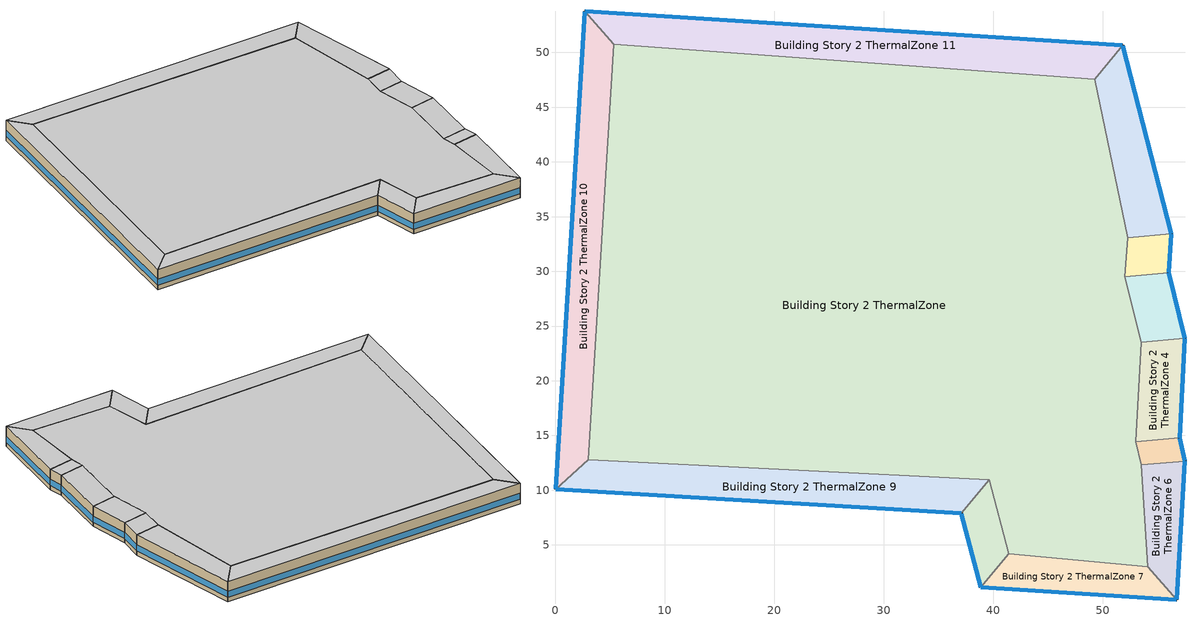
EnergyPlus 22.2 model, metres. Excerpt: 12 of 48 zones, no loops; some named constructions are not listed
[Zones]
Building Story 2 ThermalZone
 floor adiabatic (Typical Interior Ceiling): 49.28,47.56 52.29,33.07 52.03,29.52 53.54,23.5 53.04,14.41 53.54,12.31 54.12,2.99 41.4,4.2 39.64,10.97 2.99,12.76 5.33,50.75 z3.6
 wall adiabatic (Typical Interior Wall): 52.29,33.07 49.28,47.56 5.33,50.75 2.99,12.76 39.64,10.97 41.4,4.2 54.12,2.99 53.54,12.31 53.04,14.41 53.54,23.5 52.03,29.52 52.29,33.07 z3.6:7.2
 ceiling adiabatic (Typical Interior Floor): 5.33,50.75 2.99,12.76 39.64,10.97 41.4,4.2 54.12,2.99 53.54,12.31 53.04,14.41 53.54,23.5 52.03,29.52 52.29,33.07 49.28,47.56 z7.2
Building Story 2 ThermalZone 1
 floor adiabatic (Typical Interior Ceiling): 51.83,50.64 56.27,33.43 52.29,33.07 49.28,47.56 z3.6
 wall outside (Typical Insulated Steel Framed Exterior Wall R-12.99): 56.27,33.43 51.83,50.64 z3.6:7.2
 wall adiabatic (Typical Interior Wall): 51.83,50.64 49.28,47.56 52.29,33.07 56.27,33.43 z3.6:7.2
 window (U 0.55 SHGC 0.25): 56.26,33.45 51.84,50.62 z4.36:5.45
 ceiling adiabatic (Typical Interior Floor): 49.28,47.56 52.29,33.07 56.27,33.43 51.83,50.64 z7.2
Building Story 2 ThermalZone 10
 floor adiabatic (Typical Interior Floor): 0,10.11 2.68,53.75 5.33,50.75 2.99,12.76 z3.6
 wall outside (Typical Insulated Steel Framed Exterior Wall R-12.99): 2.68,53.75 0,10.11 z3.6:7.2
 wall adiabatic (Typical Interior Wall): 0,10.11 2.99,12.76 5.33,50.75 2.68,53.75 z3.6:7.2
 window (U 0.55 SHGC 0.25): 2.68,53.73 0,10.13 z4.36:5.44
 ceiling adiabatic (Typical Interior Ceiling): 2.99,12.76 5.33,50.75 2.68,53.75 0,10.11 z7.2
Building Story 2 ThermalZone 11
 floor adiabatic (Typical Interior Floor): 2.68,53.75 51.83,50.64 49.28,47.56 5.33,50.75 z3.6
 wall outside (Typical Insulated Steel Framed Exterior Wall R-12.99): 51.83,50.64 2.68,53.75 z3.6:7.2
 wall adiabatic (Typical Interior Wall): 2.68,53.75 5.33,50.75 49.28,47.56 51.83,50.64 z3.6:7.2
 window (U 0.55 SHGC 0.25): 51.81,50.65 2.7,53.75 z4.36:5.44
 ceiling adiabatic (Typical Interior Ceiling): 5.33,50.75 49.28,47.56 51.83,50.64 2.68,53.75 z7.2
Building Story 2 ThermalZone 2
 floor adiabatic (Typical Interior Ceiling): 56.27,33.43 56.02,29.88 52.03,29.52 52.29,33.07 z3.6
 wall outside (Typical Insulated Steel Framed Exterior Wall R-12.99): 56.02,29.88 56.27,33.43 z3.6:7.2
 wall adiabatic (Typical Interior Wall): 56.27,33.43 52.29,33.07 52.03,29.52 56.02,29.88 z3.6:7.2
 window (U 0.55 SHGC 0.25): 56.02,29.9 56.27,33.4 z4.36:5.46
 ceiling adiabatic (Typical Interior Ceiling): 52.29,33.07 52.03,29.52 56.02,29.88 56.27,33.43 z7.2
Building Story 2 ThermalZone 3
 floor adiabatic (Typical Interior Floor): 56.02,29.88 57.53,23.88 53.54,23.5 52.03,29.52 z3.6
 wall outside (Typical Insulated Steel Framed Exterior Wall R-12.99): 57.53,23.88 56.02,29.88 z3.6:7.2
 wall adiabatic (Typical Interior Wall): 56.02,29.88 52.03,29.52 53.54,23.5 57.53,23.88 z3.6:7.2
 window (U 0.55 SHGC 0.25): 57.52,23.9 56.03,29.85 z4.36:5.45
 ceiling adiabatic (Typical Interior Ceiling): 52.03,29.52 53.54,23.5 57.53,23.88 56.02,29.88 z7.2
Building Story 2 ThermalZone 4
 floor adiabatic (Typical Interior Floor): 57.53,23.88 57.02,14.77 53.04,14.41 53.54,23.5 z3.6
 wall outside (Typical Insulated Steel Framed Exterior Wall R-12.99): 57.02,14.77 57.53,23.88 z3.6:7.2
 wall adiabatic (Typical Interior Wall): 57.53,23.88 53.54,23.5 53.04,14.41 57.02,14.77 z3.6:7.2
 window (U 0.55 SHGC 0.25): 57.03,14.8 57.52,23.85 z4.36:5.45
 ceiling adiabatic (Typical Interior Ceiling): 53.54,23.5 53.04,14.41 57.02,14.77 57.53,23.88 z7.2
Building Story 2 ThermalZone 5
 floor adiabatic (Typical Interior Floor): 57.02,14.77 57.53,12.66 53.54,12.31 53.04,14.41 z3.6
 wall outside (Typical Insulated Steel Framed Exterior Wall R-12.99): 57.53,12.66 57.02,14.77 z3.6:7.2
 wall adiabatic (Typical Interior Wall): 57.02,14.77 53.04,14.41 53.54,12.31 57.53,12.66 z3.6:7.2
 window (U 0.55 SHGC 0.25): 57.52,12.69 57.03,14.75 z4.36:5.47
 ceiling adiabatic (Typical Interior Ceiling): 53.04,14.41 53.54,12.31 57.53,12.66 57.02,14.77 z7.2
Building Story 2 ThermalZone 6
 floor adiabatic (Typical Interior Floor): 57.53,12.66 56.77,0 54.12,2.99 53.54,12.31 z3.6
 wall outside (Typical Insulated Steel Framed Exterior Wall R-12.99): 56.77,0 57.53,12.66 z3.6:7.2
 wall adiabatic (Typical Interior Wall): 57.53,12.66 53.54,12.31 54.12,2.99 56.77,0 z3.6:7.2
 window (U 0.55 SHGC 0.25): 56.77,0.03 57.52,12.64 z4.36:5.45
 ceiling adiabatic (Typical Interior Ceiling): 53.54,12.31 54.12,2.99 56.77,0 57.53,12.66 z7.2
Building Story 2 ThermalZone 7
 floor adiabatic (Typical Interior Floor): 56.77,0 38.85,1.11 41.4,4.2 54.12,2.99 z3.6
 wall outside (Typical Insulated Steel Framed Exterior Wall R-12.99): 38.85,1.11 56.77,0 z3.6:7.2
 wall adiabatic (Typical Interior Wall): 56.77,0 54.12,2.99 41.4,4.2 38.85,1.11 z3.6:7.2
 window (U 0.55 SHGC 0.25): 38.88,1.11 56.75,0 z4.36:5.45
 ceiling adiabatic (Typical Interior Ceiling): 54.12,2.99 41.4,4.2 38.85,1.11 56.77,0 z7.2
Building Story 2 ThermalZone 8
 floor adiabatic (Typical Interior Floor): 38.85,1.11 37.09,7.89 39.64,10.97 41.4,4.2 z3.6
 wall outside (Typical Insulated Steel Framed Exterior Wall R-12.99): 37.09,7.89 38.85,1.11 z3.6:7.2
 wall adiabatic (Typical Interior Wall): 38.85,1.11 41.4,4.2 39.64,10.97 37.09,7.89 z3.6:7.2
 window (U 0.55 SHGC 0.25): 37.1,7.86 38.85,1.14 z4.36:5.45
 ceiling adiabatic (Typical Interior Ceiling): 41.4,4.2 39.64,10.97 37.09,7.89 38.85,1.11 z7.2
Building Story 2 ThermalZone 9
 floor adiabatic (Typical Interior Floor): 37.09,7.89 0,10.11 2.99,12.76 39.64,10.97 z3.6
 wall outside (Typical Insulated Steel Framed Exterior Wall R-12.99): 0,10.11 37.09,7.89 z3.6:7.2
 wall adiabatic (Typical Interior Wall): 37.09,7.89 39.64,10.97 2.99,12.76 0,10.11 z3.6:7.2
 window (U 0.55 SHGC 0.25): 0.03,10.1 37.07,7.89 z4.36:5.44
 ceiling adiabatic (Typical Interior Ceiling): 39.64,10.97 2.99,12.76 0,10.11 37.09,7.89 z7.2
[Schedule:Day:Interval]
75 space(s) Occ Sch Thursday 14; 75 space(s) Occ Sch Friday 14; 75 space(s) Occ Sch Default 2; 75 space(s) Occ Sch Tuesday 14; 75 space(s) Occ Sch Wednesday 14; 75 space(s) Occ Sch Tuesday 13; 75 space(s) Occ Sch Wednesday 13; 75 space(s) Occ Sch Thursday 13; 75 space(s) Occ Sch Friday 13; 75 space(s) Occ Sch Monday 12; 75 space(s) Occ Sch Tuesday 11; 75 space(s) Occ Sch Wednesday 11; 75 space(s) Occ Sch Thursday 11; 75 space(s) Occ Sch Friday 11; 75 space(s) Occ Sch Monday 10; 75 space(s) Occ Sch Wednesday 10; 75 space(s) Occ Sch Thursday 10; 75 space(s) Occ Sch Friday 10; 75 space(s) Occ Sch Monday 9; 75 space(s) Occ Sch Tuesday 10: No, 05:00, 0, 07:00, 1, 08:00, 1, 09:00, 1, 11:00, 0, 13:00, 1, 14:00, 0, 15:00, 1, 16:00, 1, 17:00, 1, 18:00, 1, 19:00, 0, 20:00, 1, 21:00, 1, 22:00, 1, 24:00, 0
75 space(s) Occ Sch Saturday 2: No, 05:00, 0, 06:00, 1, 07:00, 0, 08:00, 1, 11:00, 0, 12:00, 1, 16:00, 0, 17:00, 1, 18:00, 0, 19:00, 1, 24:00, 0
75 space(s) Occ Sch Sunday 2: No, 05:00, 0, 06:00, 1, 17:00, 0, 18:00, 1, 24:00, 0
75 space(s) Occ Sch Wednesday 12; 75 space(s) Occ Sch Thursday 12; 75 space(s) Occ Sch Friday 12; 75 space(s) Occ Sch Monday 11; 75 space(s) Occ Sch Tuesday 12: No, 05:00, 0, 07:00, 1, 08:00, 1, 09:00, 1, 11:00, 0, 13:00, 1, 16:00, 0, 17:00, 1, 18:00, 1, 19:00, 1, 20:00, 0, 21:00, 1, 22:00, 1, 24:00, 0
75 space(s) Occ Sch Summer Design Day 2; 75 space(s) Occ Sch Winter Design Day 2; DataCenter_EQUIP_SCH Wknd|Wkdy|Hol Day 3; DataCenter_EQUIP_SCH Wknd|Wkdy|Hol Day 7; DataCenter_EQUIP_SCH Wknd|Wkdy|Hol Day 11; DataCenter_EQUIP_SCH Summer Design Day: No, 24:00, 1
DataCenter_EQUIP_SCH Wknd|Wkdy|Hol Day; DataCenter_EQUIP_SCH Wknd|Wkdy|Hol Day 4; DataCenter_EQUIP_SCH Wknd|Wkdy|Hol Day 8; DataCenter_EQUIP_SCH Winter Design Day 11: No, 24:00, 0.25
DataCenter_EQUIP_SCH Wknd|Wkdy|Hol Day 1; DataCenter_EQUIP_SCH Wknd|Wkdy|Hol Day 5; DataCenter_EQUIP_SCH Wknd|Wkdy|Hol Day 9: No, 24:00, 0.5
DataCenter_EQUIP_SCH Wknd|Wkdy|Hol Day 2; DataCenter_EQUIP_SCH Wknd|Wkdy|Hol Day 6; DataCenter_EQUIP_SCH Wknd|Wkdy|Hol Day 10: No, 24:00, 0.75
Schedule Day 3: No, 24:00, 0
SchoolSecondary KITCHEN_ELEC_EQUIP_SCH Wkdy Day; SchoolSecondary KITCHEN_ELEC_EQUIP_SCH Wkdy Day 1; SchoolSecondary KITCHEN_ELEC_EQUIP_SCH Wkdy Day 2; SchoolSecondary KITCHEN_ELEC_EQUIP_SCH Summer Design Day: No, 08:00, 0.1, 10:00, 0.15, 13:00, 0.25, 15:00, 0.15, 24:00, 0.1
SchoolSecondary KITCHEN_ELEC_EQUIP_SCH Wknd Day; SchoolSecondary KITCHEN_ELEC_EQUIP_SCH Wknd Day 1; SchoolSecondary KITCHEN_ELEC_EQUIP_SCH Default; SchoolSecondary KITCHEN_ELEC_EQUIP_SCH Winter Design Day: No, 24:00, 0.1
SchoolSecondary KITCHEN_GAS_EQUIP_SCH Wkdy|SmrDsn Day; SchoolSecondary KITCHEN_GAS_EQUIP_SCH Wkdy|SmrDsn Day 1; SchoolSecondary KITCHEN_GAS_EQUIP_SCH Wkdy|SmrDsn Day 2; SchoolSecondary KITCHEN_GAS_EQUIP_SCH Summer Design Day: No, 08:00, 0.02, 10:00, 0.15, 13:00, 0.2, 15:00, 0.1, 24:00, 0.02
SchoolSecondary KITCHEN_GAS_EQUIP_SCH Wknd Day; SchoolSecondary KITCHEN_GAS_EQUIP_SCH Wknd Day 1; SchoolSecondary KITCHEN_GAS_EQUIP_SCH Default; SchoolSecondary KITCHEN_GAS_EQUIP_SCH Winter Design Day: No, 24:00, 0.02
[Schedule:Week:Daily]
Elevator Schedule 2 Week Rule - Jan1-Jan3: 75 space(s) Occ Sch Thursday 14, 75 space(s) Occ Sch Thursday 14, 75 space(s) Occ Sch Thursday 14, 75 space(s) Occ Sch Thursday 14, 75 space(s) Occ Sch Thursday 14, 75 space(s) Occ Sch Friday 14, 75 space(s) Occ Sch Saturday 2, 75 space(s) Occ Sch Default 2, 75 space(s) Occ Sch Summer Design Day 2, 75 space(s) Occ Sch Winter Design Day 2, 75 space(s) Occ Sch Default 2, 75 space(s) Occ Sch Default 2
Elevator Schedule 2 Week Rule - Jan4-Jun13: 75 space(s) Occ Sch Sunday 2, 75 space(s) Occ Sch Default 2, 75 space(s) Occ Sch Tuesday 14, 75 space(s) Occ Sch Wednesday 14, 75 space(s) Occ Sch Thursday 14, 75 space(s) Occ Sch Friday 14, 75 space(s) Occ Sch Saturday 2, 75 space(s) Occ Sch Default 2, 75 space(s) Occ Sch Summer Design Day 2, 75 space(s) Occ Sch Winter Design Day 2, 75 space(s) Occ Sch Default 2, 75 space(s) Occ Sch Default 2
Elevator Schedule 2 Week Rule - Jun14-Jun20: 75 space(s) Occ Sch Sunday 2, 75 space(s) Occ Sch Default 2, 75 space(s) Occ Sch Tuesday 13, 75 space(s) Occ Sch Wednesday 13, 75 space(s) Occ Sch Thursday 13, 75 space(s) Occ Sch Friday 13, 75 space(s) Occ Sch Saturday 2, 75 space(s) Occ Sch Default 2, 75 space(s) Occ Sch Summer Design Day 2, 75 space(s) Occ Sch Winter Design Day 2, 75 space(s) Occ Sch Default 2, 75 space(s) Occ Sch Default 2
Elevator Schedule 2 Week Rule - Jun21-Jun27: 75 space(s) Occ Sch Sunday 2, 75 space(s) Occ Sch Monday 12, 75 space(s) Occ Sch Tuesday 13, 75 space(s) Occ Sch Wednesday 13, 75 space(s) Occ Sch Thursday 13, 75 space(s) Occ Sch Friday 13, 75 space(s) Occ Sch Saturday 2, 75 space(s) Occ Sch Default 2, 75 space(s) Occ Sch Summer Design Day 2, 75 space(s) Occ Sch Winter Design Day 2, 75 space(s) Occ Sch Default 2, 75 space(s) Occ Sch Default 2
Elevator Schedule 2 Week Rule - Jun28-Jul4: 75 space(s) Occ Sch Sunday 2, 75 space(s) Occ Sch Monday 12, 75 space(s) Occ Sch Tuesday 13, 75 space(s) Occ Sch Wednesday 12, 75 space(s) Occ Sch Thursday 12, 75 space(s) Occ Sch Friday 12, 75 space(s) Occ Sch Saturday 2, 75 space(s) Occ Sch Default 2, 75 space(s) Occ Sch Summer Design Day 2, 75 space(s) Occ Sch Winter Design Day 2, 75 space(s) Occ Sch Default 2, 75 space(s) Occ Sch Default 2
Elevator Schedule 2 Week Rule - Jul5-Aug29: 75 space(s) Occ Sch Sunday 2, 75 space(s) Occ Sch Monday 11, 75 space(s) Occ Sch Tuesday 12, 75 space(s) Occ Sch Wednesday 12, 75 space(s) Occ Sch Thursday 12, 75 space(s) Occ Sch Friday 12, 75 space(s) Occ Sch Saturday 2, 75 space(s) Occ Sch Default 2, 75 space(s) Occ Sch Summer Design Day 2, 75 space(s) Occ Sch Winter Design Day 2, 75 space(s) Occ Sch Default 2, 75 space(s) Occ Sch Default 2
Elevator Schedule 2 Week Rule - Aug30-Sep5: 75 space(s) Occ Sch Sunday 2, 75 space(s) Occ Sch Monday 11, 75 space(s) Occ Sch Tuesday 11, 75 space(s) Occ Sch Wednesday 11, 75 space(s) Occ Sch Thursday 11, 75 space(s) Occ Sch Friday 11, 75 space(s) Occ Sch Saturday 2, 75 space(s) Occ Sch Default 2, 75 space(s) Occ Sch Summer Design Day 2, 75 space(s) Occ Sch Winter Design Day 2, 75 space(s) Occ Sch Default 2, 75 space(s) Occ Sch Default 2
Elevator Schedule 2 Week Rule - Sep6-Sep12: 75 space(s) Occ Sch Sunday 2, 75 space(s) Occ Sch Monday 10, 75 space(s) Occ Sch Tuesday 11, 75 space(s) Occ Sch Wednesday 11, 75 space(s) Occ Sch Thursday 11, 75 space(s) Occ Sch Friday 11, 75 space(s) Occ Sch Saturday 2, 75 space(s) Occ Sch Default 2, 75 space(s) Occ Sch Summer Design Day 2, 75 space(s) Occ Sch Winter Design Day 2, 75 space(s) Occ Sch Default 2, 75 space(s) Occ Sch Default 2
Elevator Schedule 2 Week Rule - Sep13-Sep19: 75 space(s) Occ Sch Sunday 2, 75 space(s) Occ Sch Monday 10, 75 space(s) Occ Sch Tuesday 11, 75 space(s) Occ Sch Wednesday 10, 75 space(s) Occ Sch Thursday 10, 75 space(s) Occ Sch Friday 10, 75 space(s) Occ Sch Saturday 2, 75 space(s) Occ Sch Default 2, 75 space(s) Occ Sch Summer Design Day 2, 75 space(s) Occ Sch Winter Design Day 2, 75 space(s) Occ Sch Default 2, 75 space(s) Occ Sch Default 2
Elevator Schedule 2 Week Rule - Sep20-Dec31: 75 space(s) Occ Sch Sunday 2, 75 space(s) Occ Sch Monday 9, 75 space(s) Occ Sch Tuesday 10, 75 space(s) Occ Sch Wednesday 10, 75 space(s) Occ Sch Thursday 10, 75 space(s) Occ Sch Friday 10, 75 space(s) Occ Sch Saturday 2, 75 space(s) Occ Sch Default 2, 75 space(s) Occ Sch Summer Design Day 2, 75 space(s) Occ Sch Winter Design Day 2, 75 space(s) Occ Sch Default 2, 75 space(s) Occ Sch Default 2
DataCenter_EQUIP_SCH Week Rule - Jan1-Jan31: DataCenter_EQUIP_SCH Wknd|Wkdy|Hol Day, DataCenter_EQUIP_SCH Wknd|Wkdy|Hol Day, DataCenter_EQUIP_SCH Wknd|Wkdy|Hol Day, DataCenter_EQUIP_SCH Wknd|Wkdy|Hol Day, DataCenter_EQUIP_SCH Wknd|Wkdy|Hol Day, DataCenter_EQUIP_SCH Wknd|Wkdy|Hol Day, DataCenter_EQUIP_SCH Wknd|Wkdy|Hol Day, Schedule Day 3, DataCenter_EQUIP_SCH Summer Design Day, DataCenter_EQUIP_SCH Winter Design Day 11, Schedule Day 3, Schedule Day 3
DataCenter_EQUIP_SCH Week Rule - Feb1-Feb28: DataCenter_EQUIP_SCH Wknd|Wkdy|Hol Day 1, DataCenter_EQUIP_SCH Wknd|Wkdy|Hol Day 1, DataCenter_EQUIP_SCH Wknd|Wkdy|Hol Day 1, DataCenter_EQUIP_SCH Wknd|Wkdy|Hol Day 1, DataCenter_EQUIP_SCH Wknd|Wkdy|Hol Day 1, DataCenter_EQUIP_SCH Wknd|Wkdy|Hol Day 1, DataCenter_EQUIP_SCH Wknd|Wkdy|Hol Day 1, Schedule Day 3, DataCenter_EQUIP_SCH Summer Design Day, DataCenter_EQUIP_SCH Winter Design Day 11, Schedule Day 3, Schedule Day 3
DataCenter_EQUIP_SCH Week Rule - Mar1-Mar28: DataCenter_EQUIP_SCH Wknd|Wkdy|Hol Day 2, DataCenter_EQUIP_SCH Wknd|Wkdy|Hol Day 2, DataCenter_EQUIP_SCH Wknd|Wkdy|Hol Day 2, DataCenter_EQUIP_SCH Wknd|Wkdy|Hol Day 2, DataCenter_EQUIP_SCH Wknd|Wkdy|Hol Day 2, DataCenter_EQUIP_SCH Wknd|Wkdy|Hol Day 2, DataCenter_EQUIP_SCH Wknd|Wkdy|Hol Day 2, Schedule Day 3, DataCenter_EQUIP_SCH Summer Design Day, DataCenter_EQUIP_SCH Winter Design Day 11, Schedule Day 3, Schedule Day 3
DataCenter_EQUIP_SCH Week Rule - Mar29-Apr4: DataCenter_EQUIP_SCH Wknd|Wkdy|Hol Day 2, DataCenter_EQUIP_SCH Wknd|Wkdy|Hol Day 2, DataCenter_EQUIP_SCH Wknd|Wkdy|Hol Day 2, DataCenter_EQUIP_SCH Wknd|Wkdy|Hol Day 3, DataCenter_EQUIP_SCH Wknd|Wkdy|Hol Day 3, DataCenter_EQUIP_SCH Wknd|Wkdy|Hol Day 3, DataCenter_EQUIP_SCH Wknd|Wkdy|Hol Day 3, Schedule Day 3, DataCenter_EQUIP_SCH Summer Design Day, DataCenter_EQUIP_SCH Winter Design Day 11, Schedule Day 3, Schedule Day 3
DataCenter_EQUIP_SCH Week Rule - Apr5-Apr25: DataCenter_EQUIP_SCH Wknd|Wkdy|Hol Day 3, DataCenter_EQUIP_SCH Wknd|Wkdy|Hol Day 3, DataCenter_EQUIP_SCH Wknd|Wkdy|Hol Day 3, DataCenter_EQUIP_SCH Wknd|Wkdy|Hol Day 3, DataCenter_EQUIP_SCH Wknd|Wkdy|Hol Day 3, DataCenter_EQUIP_SCH Wknd|Wkdy|Hol Day 3, DataCenter_EQUIP_SCH Wknd|Wkdy|Hol Day 3, Schedule Day 3, DataCenter_EQUIP_SCH Summer Design Day, DataCenter_EQUIP_SCH Winter Design Day 11, Schedule Day 3, Schedule Day 3
DataCenter_EQUIP_SCH Week Rule - Apr26-May2: DataCenter_EQUIP_SCH Wknd|Wkdy|Hol Day 3, DataCenter_EQUIP_SCH Wknd|Wkdy|Hol Day 3, DataCenter_EQUIP_SCH Wknd|Wkdy|Hol Day 3, DataCenter_EQUIP_SCH Wknd|Wkdy|Hol Day 3, DataCenter_EQUIP_SCH Wknd|Wkdy|Hol Day 3, DataCenter_EQUIP_SCH Wknd|Wkdy|Hol Day 4, DataCenter_EQUIP_SCH Wknd|Wkdy|Hol Day 4, Schedule Day 3, DataCenter_EQUIP_SCH Summer Design Day, DataCenter_EQUIP_SCH Winter Design Day 11, Schedule Day 3, Schedule Day 3
DataCenter_EQUIP_SCH Week Rule - May3-May30: DataCenter_EQUIP_SCH Wknd|Wkdy|Hol Day 4, DataCenter_EQUIP_SCH Wknd|Wkdy|Hol Day 4, DataCenter_EQUIP_SCH Wknd|Wkdy|Hol Day 4, DataCenter_EQUIP_SCH Wknd|Wkdy|Hol Day 4, DataCenter_EQUIP_SCH Wknd|Wkdy|Hol Day 4, DataCenter_EQUIP_SCH Wknd|Wkdy|Hol Day 4, DataCenter_EQUIP_SCH Wknd|Wkdy|Hol Day 4, Schedule Day 3, DataCenter_EQUIP_SCH Summer Design Day, DataCenter_EQUIP_SCH Winter Design Day 11, Schedule Day 3, Schedule Day 3
DataCenter_EQUIP_SCH Week Rule - May31-Jun6: DataCenter_EQUIP_SCH Wknd|Wkdy|Hol Day 4, DataCenter_EQUIP_SCH Wknd|Wkdy|Hol Day 5, DataCenter_EQUIP_SCH Wknd|Wkdy|Hol Day 5, DataCenter_EQUIP_SCH Wknd|Wkdy|Hol Day 5, DataCenter_EQUIP_SCH Wknd|Wkdy|Hol Day 5, DataCenter_EQUIP_SCH Wknd|Wkdy|Hol Day 5, DataCenter_EQUIP_SCH Wknd|Wkdy|Hol Day 5, Schedule Day 3, DataCenter_EQUIP_SCH Summer Design Day, DataCenter_EQUIP_SCH Winter Design Day 11, Schedule Day 3, Schedule Day 3
DataCenter_EQUIP_SCH Week Rule - Jun7-Jun27: DataCenter_EQUIP_SCH Wknd|Wkdy|Hol Day 5, DataCenter_EQUIP_SCH Wknd|Wkdy|Hol Day 5, DataCenter_EQUIP_SCH Wknd|Wkdy|Hol Day 5, DataCenter_EQUIP_SCH Wknd|Wkdy|Hol Day 5, DataCenter_EQUIP_SCH Wknd|Wkdy|Hol Day 5, DataCenter_EQUIP_SCH Wknd|Wkdy|Hol Day 5, DataCenter_EQUIP_SCH Wknd|Wkdy|Hol Day 5, Schedule Day 3, DataCenter_EQUIP_SCH Summer Design Day, DataCenter_EQUIP_SCH Winter Design Day 11, Schedule Day 3, Schedule Day 3
DataCenter_EQUIP_SCH Week Rule - Jun28-Jul4: DataCenter_EQUIP_SCH Wknd|Wkdy|Hol Day 5, DataCenter_EQUIP_SCH Wknd|Wkdy|Hol Day 5, DataCenter_EQUIP_SCH Wknd|Wkdy|Hol Day 5, DataCenter_EQUIP_SCH Wknd|Wkdy|Hol Day 6, DataCenter_EQUIP_SCH Wknd|Wkdy|Hol Day 6, DataCenter_EQUIP_SCH Wknd|Wkdy|Hol Day 6, DataCenter_EQUIP_SCH Wknd|Wkdy|Hol Day 6, Schedule Day 3, DataCenter_EQUIP_SCH Summer Design Day, DataCenter_EQUIP_SCH Winter Design Day 11, Schedule Day 3, Schedule Day 3
DataCenter_EQUIP_SCH Week Rule - Jul5-Jul25: DataCenter_EQUIP_SCH Wknd|Wkdy|Hol Day 6, DataCenter_EQUIP_SCH Wknd|Wkdy|Hol Day 6, DataCenter_EQUIP_SCH Wknd|Wkdy|Hol Day 6, DataCenter_EQUIP_SCH Wknd|Wkdy|Hol Day 6, DataCenter_EQUIP_SCH Wknd|Wkdy|Hol Day 6, DataCenter_EQUIP_SCH Wknd|Wkdy|Hol Day 6, DataCenter_EQUIP_SCH Wknd|Wkdy|Hol Day 6, Schedule Day 3, DataCenter_EQUIP_SCH Summer Design Day, DataCenter_EQUIP_SCH Winter Design Day 11, Schedule Day 3, Schedule Day 3
DataCenter_EQUIP_SCH Week Rule - Jul26-Aug1: DataCenter_EQUIP_SCH Wknd|Wkdy|Hol Day 6, DataCenter_EQUIP_SCH Wknd|Wkdy|Hol Day 6, DataCenter_EQUIP_SCH Wknd|Wkdy|Hol Day 6, DataCenter_EQUIP_SCH Wknd|Wkdy|Hol Day 6, DataCenter_EQUIP_SCH Wknd|Wkdy|Hol Day 6, DataCenter_EQUIP_SCH Wknd|Wkdy|Hol Day 6, DataCenter_EQUIP_SCH Wknd|Wkdy|Hol Day 7, Schedule Day 3, DataCenter_EQUIP_SCH Summer Design Day, DataCenter_EQUIP_SCH Winter Design Day 11, Schedule Day 3, Schedule Day 3
DataCenter_EQUIP_SCH Week Rule - Aug2-Aug29: DataCenter_EQUIP_SCH Wknd|Wkdy|Hol Day 7, DataCenter_EQUIP_SCH Wknd|Wkdy|Hol Day 7, DataCenter_EQUIP_SCH Wknd|Wkdy|Hol Day 7, DataCenter_EQUIP_SCH Wknd|Wkdy|Hol Day 7, DataCenter_EQUIP_SCH Wknd|Wkdy|Hol Day 7, DataCenter_EQUIP_SCH Wknd|Wkdy|Hol Day 7, DataCenter_EQUIP_SCH Wknd|Wkdy|Hol Day 7, Schedule Day 3, DataCenter_EQUIP_SCH Summer Design Day, DataCenter_EQUIP_SCH Winter Design Day 11, Schedule Day 3, Schedule Day 3
DataCenter_EQUIP_SCH Week Rule - Aug30-Sep5: DataCenter_EQUIP_SCH Wknd|Wkdy|Hol Day 7, DataCenter_EQUIP_SCH Wknd|Wkdy|Hol Day 7, DataCenter_EQUIP_SCH Wknd|Wkdy|Hol Day 8, DataCenter_EQUIP_SCH Wknd|Wkdy|Hol Day 8, DataCenter_EQUIP_SCH Wknd|Wkdy|Hol Day 8, DataCenter_EQUIP_SCH Wknd|Wkdy|Hol Day 8, DataCenter_EQUIP_SCH Wknd|Wkdy|Hol Day 8, Schedule Day 3, DataCenter_EQUIP_SCH Summer Design Day, DataCenter_EQUIP_SCH Winter Design Day 11, Schedule Day 3, Schedule Day 3
DataCenter_EQUIP_SCH Week Rule - Sep6-Sep26: DataCenter_EQUIP_SCH Wknd|Wkdy|Hol Day 8, DataCenter_EQUIP_SCH Wknd|Wkdy|Hol Day 8, DataCenter_EQUIP_SCH Wknd|Wkdy|Hol Day 8, DataCenter_EQUIP_SCH Wknd|Wkdy|Hol Day 8, DataCenter_EQUIP_SCH Wknd|Wkdy|Hol Day 8, DataCenter_EQUIP_SCH Wknd|Wkdy|Hol Day 8, DataCenter_EQUIP_SCH Wknd|Wkdy|Hol Day 8, Schedule Day 3, DataCenter_EQUIP_SCH Summer Design Day, DataCenter_EQUIP_SCH Winter Design Day 11, Schedule Day 3, Schedule Day 3
DataCenter_EQUIP_SCH Week Rule - Sep27-Oct3: DataCenter_EQUIP_SCH Wknd|Wkdy|Hol Day 8, DataCenter_EQUIP_SCH Wknd|Wkdy|Hol Day 8, DataCenter_EQUIP_SCH Wknd|Wkdy|Hol Day 8, DataCenter_EQUIP_SCH Wknd|Wkdy|Hol Day 8, DataCenter_EQUIP_SCH Wknd|Wkdy|Hol Day 9, DataCenter_EQUIP_SCH Wknd|Wkdy|Hol Day 9, DataCenter_EQUIP_SCH Wknd|Wkdy|Hol Day 9, Schedule Day 3, DataCenter_EQUIP_SCH Summer Design Day, DataCenter_EQUIP_SCH Winter Design Day 11, Schedule Day 3, Schedule Day 3
DataCenter_EQUIP_SCH Week Rule - Oct4-Oct31: DataCenter_EQUIP_SCH Wknd|Wkdy|Hol Day 9, DataCenter_EQUIP_SCH Wknd|Wkdy|Hol Day 9, DataCenter_EQUIP_SCH Wknd|Wkdy|Hol Day 9, DataCenter_EQUIP_SCH Wknd|Wkdy|Hol Day 9, DataCenter_EQUIP_SCH Wknd|Wkdy|Hol Day 9, DataCenter_EQUIP_SCH Wknd|Wkdy|Hol Day 9, DataCenter_EQUIP_SCH Wknd|Wkdy|Hol Day 9, Schedule Day 3, DataCenter_EQUIP_SCH Summer Design Day, DataCenter_EQUIP_SCH Winter Design Day 11, Schedule Day 3, Schedule Day 3
DataCenter_EQUIP_SCH Week Rule - Nov1-Nov28: DataCenter_EQUIP_SCH Wknd|Wkdy|Hol Day 10, DataCenter_EQUIP_SCH Wknd|Wkdy|Hol Day 10, DataCenter_EQUIP_SCH Wknd|Wkdy|Hol Day 10, DataCenter_EQUIP_SCH Wknd|Wkdy|Hol Day 10, DataCenter_EQUIP_SCH Wknd|Wkdy|Hol Day 10, DataCenter_EQUIP_SCH Wknd|Wkdy|Hol Day 10, DataCenter_EQUIP_SCH Wknd|Wkdy|Hol Day 10, Schedule Day 3, DataCenter_EQUIP_SCH Summer Design Day, DataCenter_EQUIP_SCH Winter Design Day 11, Schedule Day 3, Schedule Day 3
DataCenter_EQUIP_SCH Week Rule - Nov29-Dec5: DataCenter_EQUIP_SCH Wknd|Wkdy|Hol Day 10, DataCenter_EQUIP_SCH Wknd|Wkdy|Hol Day 10, DataCenter_EQUIP_SCH Wknd|Wkdy|Hol Day 11, DataCenter_EQUIP_SCH Wknd|Wkdy|Hol Day 11, DataCenter_EQUIP_SCH Wknd|Wkdy|Hol Day 11, DataCenter_EQUIP_SCH Wknd|Wkdy|Hol Day 11, DataCenter_EQUIP_SCH Wknd|Wkdy|Hol Day 11, Schedule Day 3, DataCenter_EQUIP_SCH Summer Design Day, DataCenter_EQUIP_SCH Winter Design Day 11, Schedule Day 3, Schedule Day 3
DataCenter_EQUIP_SCH Week Rule - Dec6-Dec31: DataCenter_EQUIP_SCH Wknd|Wkdy|Hol Day 11, DataCenter_EQUIP_SCH Wknd|Wkdy|Hol Day 11, DataCenter_EQUIP_SCH Wknd|Wkdy|Hol Day 11, DataCenter_EQUIP_SCH Wknd|Wkdy|Hol Day 11, DataCenter_EQUIP_SCH Wknd|Wkdy|Hol Day 11, DataCenter_EQUIP_SCH Wknd|Wkdy|Hol Day 11, DataCenter_EQUIP_SCH Wknd|Wkdy|Hol Day 11, Schedule Day 3, DataCenter_EQUIP_SCH Summer Design Day, DataCenter_EQUIP_SCH Winter Design Day 11, Schedule Day 3, Schedule Day 3
SchoolSecondary KITCHEN_ELEC_EQUIP_SCH Week Rule - Jan1-Jan3: SchoolSecondary KITCHEN_ELEC_EQUIP_SCH Wkdy Day, SchoolSecondary KITCHEN_ELEC_EQUIP_SCH Wkdy Day, SchoolSecondary KITCHEN_ELEC_EQUIP_SCH Wkdy Day, SchoolSecondary KITCHEN_ELEC_EQUIP_SCH Wkdy Day, SchoolSecondary KITCHEN_ELEC_EQUIP_SCH Wkdy Day, SchoolSecondary KITCHEN_ELEC_EQUIP_SCH Wkdy Day, SchoolSecondary KITCHEN_ELEC_EQUIP_SCH Wknd Day, SchoolSecondary KITCHEN_ELEC_EQUIP_SCH Default, SchoolSecondary KITCHEN_ELEC_EQUIP_SCH Summer Design Day, SchoolSecondary KITCHEN_ELEC_EQUIP_SCH Winter Design Day, SchoolSecondary KITCHEN_ELEC_EQUIP_SCH Default, SchoolSecondary KITCHEN_ELEC_EQUIP_SCH Default
SchoolSecondary KITCHEN_ELEC_EQUIP_SCH Week Rule - Jan4-Jun27: SchoolSecondary KITCHEN_ELEC_EQUIP_SCH Wknd Day, SchoolSecondary KITCHEN_ELEC_EQUIP_SCH Wkdy Day, SchoolSecondary KITCHEN_ELEC_EQUIP_SCH Wkdy Day, SchoolSecondary KITCHEN_ELEC_EQUIP_SCH Wkdy Day, SchoolSecondary KITCHEN_ELEC_EQUIP_SCH Wkdy Day, SchoolSecondary KITCHEN_ELEC_EQUIP_SCH Wkdy Day, SchoolSecondary KITCHEN_ELEC_EQUIP_SCH Wknd Day, SchoolSecondary KITCHEN_ELEC_EQUIP_SCH Default, SchoolSecondary KITCHEN_ELEC_EQUIP_SCH Summer Design Day, SchoolSecondary KITCHEN_ELEC_EQUIP_SCH Winter Design Day, SchoolSecondary KITCHEN_ELEC_EQUIP_SCH Default, SchoolSecondary KITCHEN_ELEC_EQUIP_SCH Default
SchoolSecondary KITCHEN_ELEC_EQUIP_SCH Week Rule - Jun28-Jul4: SchoolSecondary KITCHEN_ELEC_EQUIP_SCH Wknd Day, SchoolSecondary KITCHEN_ELEC_EQUIP_SCH Wkdy Day, SchoolSecondary KITCHEN_ELEC_EQUIP_SCH Wkdy Day, SchoolSecondary KITCHEN_ELEC_EQUIP_SCH Wkdy Day 1, SchoolSecondary KITCHEN_ELEC_EQUIP_SCH Wkdy Day 1, SchoolSecondary KITCHEN_ELEC_EQUIP_SCH Wkdy Day 1, SchoolSecondary KITCHEN_ELEC_EQUIP_SCH Wknd Day 1, SchoolSecondary KITCHEN_ELEC_EQUIP_SCH Default, SchoolSecondary KITCHEN_ELEC_EQUIP_SCH Summer Design Day, SchoolSecondary KITCHEN_ELEC_EQUIP_SCH Winter Design Day, SchoolSecondary KITCHEN_ELEC_EQUIP_SCH Default, SchoolSecondary KITCHEN_ELEC_EQUIP_SCH Default
SchoolSecondary KITCHEN_ELEC_EQUIP_SCH Week Rule - Jul5-Aug29: SchoolSecondary KITCHEN_ELEC_EQUIP_SCH Wknd Day 1, SchoolSecondary KITCHEN_ELEC_EQUIP_SCH Wkdy Day 1, SchoolSecondary KITCHEN_ELEC_EQUIP_SCH Wkdy Day 1, SchoolSecondary KITCHEN_ELEC_EQUIP_SCH Wkdy Day 1, SchoolSecondary KITCHEN_ELEC_EQUIP_SCH Wkdy Day 1, SchoolSecondary KITCHEN_ELEC_EQUIP_SCH Wkdy Day 1, SchoolSecondary KITCHEN_ELEC_EQUIP_SCH Wknd Day 1, SchoolSecondary KITCHEN_ELEC_EQUIP_SCH Default, SchoolSecondary KITCHEN_ELEC_EQUIP_SCH Summer Design Day, SchoolSecondary KITCHEN_ELEC_EQUIP_SCH Winter Design Day, SchoolSecondary KITCHEN_ELEC_EQUIP_SCH Default, SchoolSecondary KITCHEN_ELEC_EQUIP_SCH Default
SchoolSecondary KITCHEN_ELEC_EQUIP_SCH Week Rule - Aug30-Sep5: SchoolSecondary KITCHEN_ELEC_EQUIP_SCH Wknd Day 1, SchoolSecondary KITCHEN_ELEC_EQUIP_SCH Wkdy Day 1, SchoolSecondary KITCHEN_ELEC_EQUIP_SCH Wkdy Day 2, SchoolSecondary KITCHEN_ELEC_EQUIP_SCH Wkdy Day 2, SchoolSecondary KITCHEN_ELEC_EQUIP_SCH Wkdy Day 2, SchoolSecondary KITCHEN_ELEC_EQUIP_SCH Wkdy Day 2, SchoolSecondary KITCHEN_ELEC_EQUIP_SCH Default, SchoolSecondary KITCHEN_ELEC_EQUIP_SCH Default, SchoolSecondary KITCHEN_ELEC_EQUIP_SCH Summer Design Day, SchoolSecondary KITCHEN_ELEC_EQUIP_SCH Winter Design Day, SchoolSecondary KITCHEN_ELEC_EQUIP_SCH Default, SchoolSecondary KITCHEN_ELEC_EQUIP_SCH Default
SchoolSecondary KITCHEN_ELEC_EQUIP_SCH Week Rule - Sep6-Dec31: SchoolSecondary KITCHEN_ELEC_EQUIP_SCH Default, SchoolSecondary KITCHEN_ELEC_EQUIP_SCH Wkdy Day 2, SchoolSecondary KITCHEN_ELEC_EQUIP_SCH Wkdy Day 2, SchoolSecondary KITCHEN_ELEC_EQUIP_SCH Wkdy Day 2, SchoolSecondary KITCHEN_ELEC_EQUIP_SCH Wkdy Day 2, SchoolSecondary KITCHEN_ELEC_EQUIP_SCH Wkdy Day 2, SchoolSecondary KITCHEN_ELEC_EQUIP_SCH Default, SchoolSecondary KITCHEN_ELEC_EQUIP_SCH Default, SchoolSecondary KITCHEN_ELEC_EQUIP_SCH Summer Design Day, SchoolSecondary KITCHEN_ELEC_EQUIP_SCH Winter Design Day, SchoolSecondary KITCHEN_ELEC_EQUIP_SCH Default, SchoolSecondary KITCHEN_ELEC_EQUIP_SCH Default
SchoolSecondary KITCHEN_GAS_EQUIP_SCH Week Rule - Jan1-Jan3: SchoolSecondary KITCHEN_GAS_EQUIP_SCH Wkdy|SmrDsn Day, SchoolSecondary KITCHEN_GAS_EQUIP_SCH Wkdy|SmrDsn Day, SchoolSecondary KITCHEN_GAS_EQUIP_SCH Wkdy|SmrDsn Day, SchoolSecondary KITCHEN_GAS_EQUIP_SCH Wkdy|SmrDsn Day, SchoolSecondary KITCHEN_GAS_EQUIP_SCH Wkdy|SmrDsn Day, SchoolSecondary KITCHEN_GAS_EQUIP_SCH Wkdy|SmrDsn Day, SchoolSecondary KITCHEN_GAS_EQUIP_SCH Wknd Day, SchoolSecondary KITCHEN_GAS_EQUIP_SCH Default, SchoolSecondary KITCHEN_GAS_EQUIP_SCH Summer Design Day, SchoolSecondary KITCHEN_GAS_EQUIP_SCH Winter Design Day, SchoolSecondary KITCHEN_GAS_EQUIP_SCH Default, SchoolSecondary KITCHEN_GAS_EQUIP_SCH Default
SchoolSecondary KITCHEN_GAS_EQUIP_SCH Week Rule - Jan4-Jun27: SchoolSecondary KITCHEN_GAS_EQUIP_SCH Wknd Day, SchoolSecondary KITCHEN_GAS_EQUIP_SCH Wkdy|SmrDsn Day, SchoolSecondary KITCHEN_GAS_EQUIP_SCH Wkdy|SmrDsn Day, SchoolSecondary KITCHEN_GAS_EQUIP_SCH Wkdy|SmrDsn Day, SchoolSecondary KITCHEN_GAS_EQUIP_SCH Wkdy|SmrDsn Day, SchoolSecondary KITCHEN_GAS_EQUIP_SCH Wkdy|SmrDsn Day, SchoolSecondary KITCHEN_GAS_EQUIP_SCH Wknd Day, SchoolSecondary KITCHEN_GAS_EQUIP_SCH Default, SchoolSecondary KITCHEN_GAS_EQUIP_SCH Summer Design Day, SchoolSecondary KITCHEN_GAS_EQUIP_SCH Winter Design Day, SchoolSecondary KITCHEN_GAS_EQUIP_SCH Default, SchoolSecondary KITCHEN_GAS_EQUIP_SCH Default
SchoolSecondary KITCHEN_GAS_EQUIP_SCH Week Rule - Jun28-Jul4: SchoolSecondary KITCHEN_GAS_EQUIP_SCH Wknd Day, SchoolSecondary KITCHEN_GAS_EQUIP_SCH Wkdy|SmrDsn Day, SchoolSecondary KITCHEN_GAS_EQUIP_SCH Wkdy|SmrDsn Day, SchoolSecondary KITCHEN_GAS_EQUIP_SCH Wkdy|SmrDsn Day 1, SchoolSecondary KITCHEN_GAS_EQUIP_SCH Wkdy|SmrDsn Day 1, SchoolSecondary KITCHEN_GAS_EQUIP_SCH Wkdy|SmrDsn Day 1, SchoolSecondary KITCHEN_GAS_EQUIP_SCH Wknd Day 1, SchoolSecondary KITCHEN_GAS_EQUIP_SCH Default, SchoolSecondary KITCHEN_GAS_EQUIP_SCH Summer Design Day, SchoolSecondary KITCHEN_GAS_EQUIP_SCH Winter Design Day, SchoolSecondary KITCHEN_GAS_EQUIP_SCH Default, SchoolSecondary KITCHEN_GAS_EQUIP_SCH Default
SchoolSecondary KITCHEN_GAS_EQUIP_SCH Week Rule - Jul5-Aug29: SchoolSecondary KITCHEN_GAS_EQUIP_SCH Wknd Day 1, SchoolSecondary KITCHEN_GAS_EQUIP_SCH Wkdy|SmrDsn Day 1, SchoolSecondary KITCHEN_GAS_EQUIP_SCH Wkdy|SmrDsn Day 1, SchoolSecondary KITCHEN_GAS_EQUIP_SCH Wkdy|SmrDsn Day 1, SchoolSecondary KITCHEN_GAS_EQUIP_SCH Wkdy|SmrDsn Day 1, SchoolSecondary KITCHEN_GAS_EQUIP_SCH Wkdy|SmrDsn Day 1, SchoolSecondary KITCHEN_GAS_EQUIP_SCH Wknd Day 1, SchoolSecondary KITCHEN_GAS_EQUIP_SCH Default, SchoolSecondary KITCHEN_GAS_EQUIP_SCH Summer Design Day, SchoolSecondary KITCHEN_GAS_EQUIP_SCH Winter Design Day, SchoolSecondary KITCHEN_GAS_EQUIP_SCH Default, SchoolSecondary KITCHEN_GAS_EQUIP_SCH Default
SchoolSecondary KITCHEN_GAS_EQUIP_SCH Week Rule - Aug30-Sep5: SchoolSecondary KITCHEN_GAS_EQUIP_SCH Wknd Day 1, SchoolSecondary KITCHEN_GAS_EQUIP_SCH Wkdy|SmrDsn Day 1, SchoolSecondary KITCHEN_GAS_EQUIP_SCH Wkdy|SmrDsn Day 2, SchoolSecondary KITCHEN_GAS_EQUIP_SCH Wkdy|SmrDsn Day 2, SchoolSecondary KITCHEN_GAS_EQUIP_SCH Wkdy|SmrDsn Day 2, SchoolSecondary KITCHEN_GAS_EQUIP_SCH Wkdy|SmrDsn Day 2, SchoolSecondary KITCHEN_GAS_EQUIP_SCH Default, SchoolSecondary KITCHEN_GAS_EQUIP_SCH Default, SchoolSecondary KITCHEN_GAS_EQUIP_SCH Summer Design Day, SchoolSecondary KITCHEN_GAS_EQUIP_SCH Winter Design Day, SchoolSecondary KITCHEN_GAS_EQUIP_SCH Default, SchoolSecondary KITCHEN_GAS_EQUIP_SCH Default
SchoolSecondary KITCHEN_GAS_EQUIP_SCH Week Rule - Sep6-Dec31: SchoolSecondary KITCHEN_GAS_EQUIP_SCH Default, SchoolSecondary KITCHEN_GAS_EQUIP_SCH Wkdy|SmrDsn Day 2, SchoolSecondary KITCHEN_GAS_EQUIP_SCH Wkdy|SmrDsn Day 2, SchoolSecondary KITCHEN_GAS_EQUIP_SCH Wkdy|SmrDsn Day 2, SchoolSecondary KITCHEN_GAS_EQUIP_SCH Wkdy|SmrDsn Day 2, SchoolSecondary KITCHEN_GAS_EQUIP_SCH Wkdy|SmrDsn Day 2, SchoolSecondary KITCHEN_GAS_EQUIP_SCH Default, SchoolSecondary KITCHEN_GAS_EQUIP_SCH Default, SchoolSecondary KITCHEN_GAS_EQUIP_SCH Summer Design Day, SchoolSecondary KITCHEN_GAS_EQUIP_SCH Winter Design Day, SchoolSecondary KITCHEN_GAS_EQUIP_SCH Default, SchoolSecondary KITCHEN_GAS_EQUIP_SCH Default
[Schedule:Year]
Elevator Schedule 2: Elevator Schedule 2 Week Rule - Jan1-Jan3, 1, 1, 1, 3, Elevator Schedule 2 Week Rule - Jan4-Jun13, 1, 4, 6, 13, Elevator Schedule 2 Week Rule - Jun14-Jun20, 6, 14, 6, 20, Elevator Schedule 2 Week Rule - Jun21-Jun27, 6, 21, 6, 27, Elevator Schedule 2 Week Rule - Jun28-Jul4, 6, 28, 7, 4, Elevator Schedule 2 Week Rule - Jul5-Aug29, 7, 5, 8, 29, Elevator Schedule 2 Week Rule - Aug30-Sep5, 8, 30, 9, 5, Elevator Schedule 2 Week Rule - Sep6-Sep12, 9, 6, 9, 12, Elevator Schedule 2 Week Rule - Sep13-Sep19, 9, 13, 9, 19, Elevator Schedule 2 Week Rule - Sep20-Dec31, 9, 20, 12, 31
DataCenter_EQUIP_SCH: DataCenter_EQUIP_SCH Week Rule - Jan1-Jan31, 1, 1, 1, 31, DataCenter_EQUIP_SCH Week Rule - Feb1-Feb28, 2, 1, 2, 28, DataCenter_EQUIP_SCH Week Rule - Mar1-Mar28, 3, 1, 3, 28, DataCenter_EQUIP_SCH Week Rule - Mar29-Apr4, 3, 29, 4, 4, DataCenter_EQUIP_SCH Week Rule - Apr5-Apr25, 4, 5, 4, 25, DataCenter_EQUIP_SCH Week Rule - Apr26-May2, 4, 26, 5, 2, DataCenter_EQUIP_SCH Week Rule - May3-May30, 5, 3, 5, 30, DataCenter_EQUIP_SCH Week Rule - May31-Jun6, 5, 31, 6, 6, DataCenter_EQUIP_SCH Week Rule - Jun7-Jun27, 6, 7, 6, 27, DataCenter_EQUIP_SCH Week Rule - Jun28-Jul4, 6, 28, 7, 4, DataCenter_EQUIP_SCH Week Rule - Jul5-Jul25, 7, 5, 7, 25, DataCenter_EQUIP_SCH Week Rule - Jul26-Aug1, 7, 26, 8, 1, DataCenter_EQUIP_SCH Week Rule - Aug2-Aug29, 8, 2, 8, 29, DataCenter_EQUIP_SCH Week Rule - Aug30-Sep5, 8, 30, 9, 5, DataCenter_EQUIP_SCH Week Rule - Sep6-Sep26, 9, 6, 9, 26, DataCenter_EQUIP_SCH Week Rule - Sep27-Oct3, 9, 27, 10, 3, DataCenter_EQUIP_SCH Week Rule - Oct4-Oct31, 10, 4, 10, 31, DataCenter_EQUIP_SCH Week Rule - Nov1-Nov28, 11, 1, 11, 28, DataCenter_EQUIP_SCH Week Rule - Nov29-Dec5, 11, 29, 12, 5, DataCenter_EQUIP_SCH Week Rule - Dec6-Dec31, 12, 6, 12, 31
SchoolSecondary KITCHEN_ELEC_EQUIP_SCH: SchoolSecondary KITCHEN_ELEC_EQUIP_SCH Week Rule - Jan1-Jan3, 1, 1, 1, 3, SchoolSecondary KITCHEN_ELEC_EQUIP_SCH Week Rule - Jan4-Jun27, 1, 4, 6, 27, SchoolSecondary KITCHEN_ELEC_EQUIP_SCH Week Rule - Jun28-Jul4, 6, 28, 7, 4, SchoolSecondary KITCHEN_ELEC_EQUIP_SCH Week Rule - Jul5-Aug29, 7, 5, 8, 29, SchoolSecondary KITCHEN_ELEC_EQUIP_SCH Week Rule - Aug30-Sep5, 8, 30, 9, 5, SchoolSecondary KITCHEN_ELEC_EQUIP_SCH Week Rule - Sep6-Dec31, 9, 6, 12, 31
SchoolSecondary KITCHEN_GAS_EQUIP_SCH: SchoolSecondary KITCHEN_GAS_EQUIP_SCH Week Rule - Jan1-Jan3, 1, 1, 1, 3, SchoolSecondary KITCHEN_GAS_EQUIP_SCH Week Rule - Jan4-Jun27, 1, 4, 6, 27, SchoolSecondary KITCHEN_GAS_EQUIP_SCH Week Rule - Jun28-Jul4, 6, 28, 7, 4, SchoolSecondary KITCHEN_GAS_EQUIP_SCH Week Rule - Jul5-Aug29, 7, 5, 8, 29, SchoolSecondary KITCHEN_GAS_EQUIP_SCH Week Rule - Aug30-Sep5, 8, 30, 9, 5, SchoolSecondary KITCHEN_GAS_EQUIP_SCH Week Rule - Sep6-Dec31, 9, 6, 12, 31
